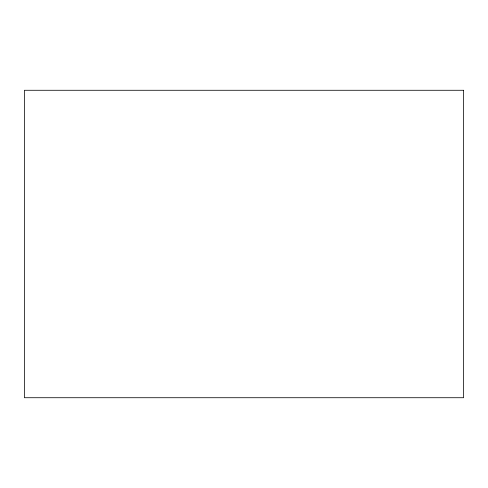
<?xml version="1.0" encoding="UTF-8"?>
<svg xmlns="http://www.w3.org/2000/svg" width="488" height="488" viewBox="0 0 488 488"><rect width="100%" height="100%" fill="white"/><g stroke="black" fill="none" stroke-linecap="round" stroke-linejoin="round"><path stroke-width="0.73" d="M463.6 90.28L24.4 90.28L24.4 397.72L463.6 397.72L463.6 90.28"/></g></svg>
